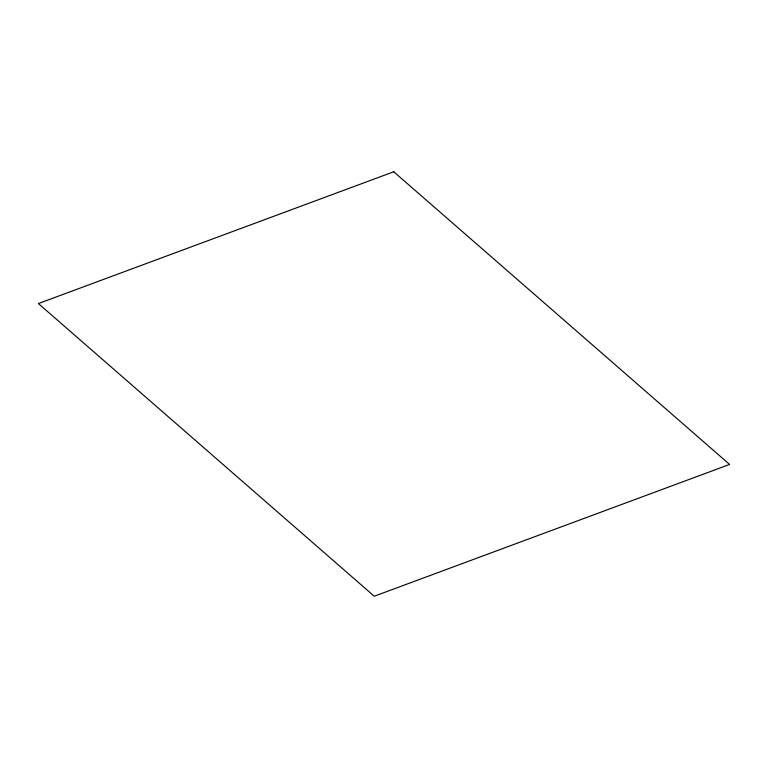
<?xml version="1.0" encoding="UTF-8"?>
<svg xmlns="http://www.w3.org/2000/svg" width="768" height="768" viewBox="0 0 768 768"><rect width="100%" height="100%" fill="white"/><g stroke="black" fill="none" stroke-linecap="round" stroke-linejoin="round"><path stroke-width="1.15" d="M393.754 171.773L38.4 303.562L374.246 596.227L729.6 464.438L393.754 171.773"/></g></svg>
